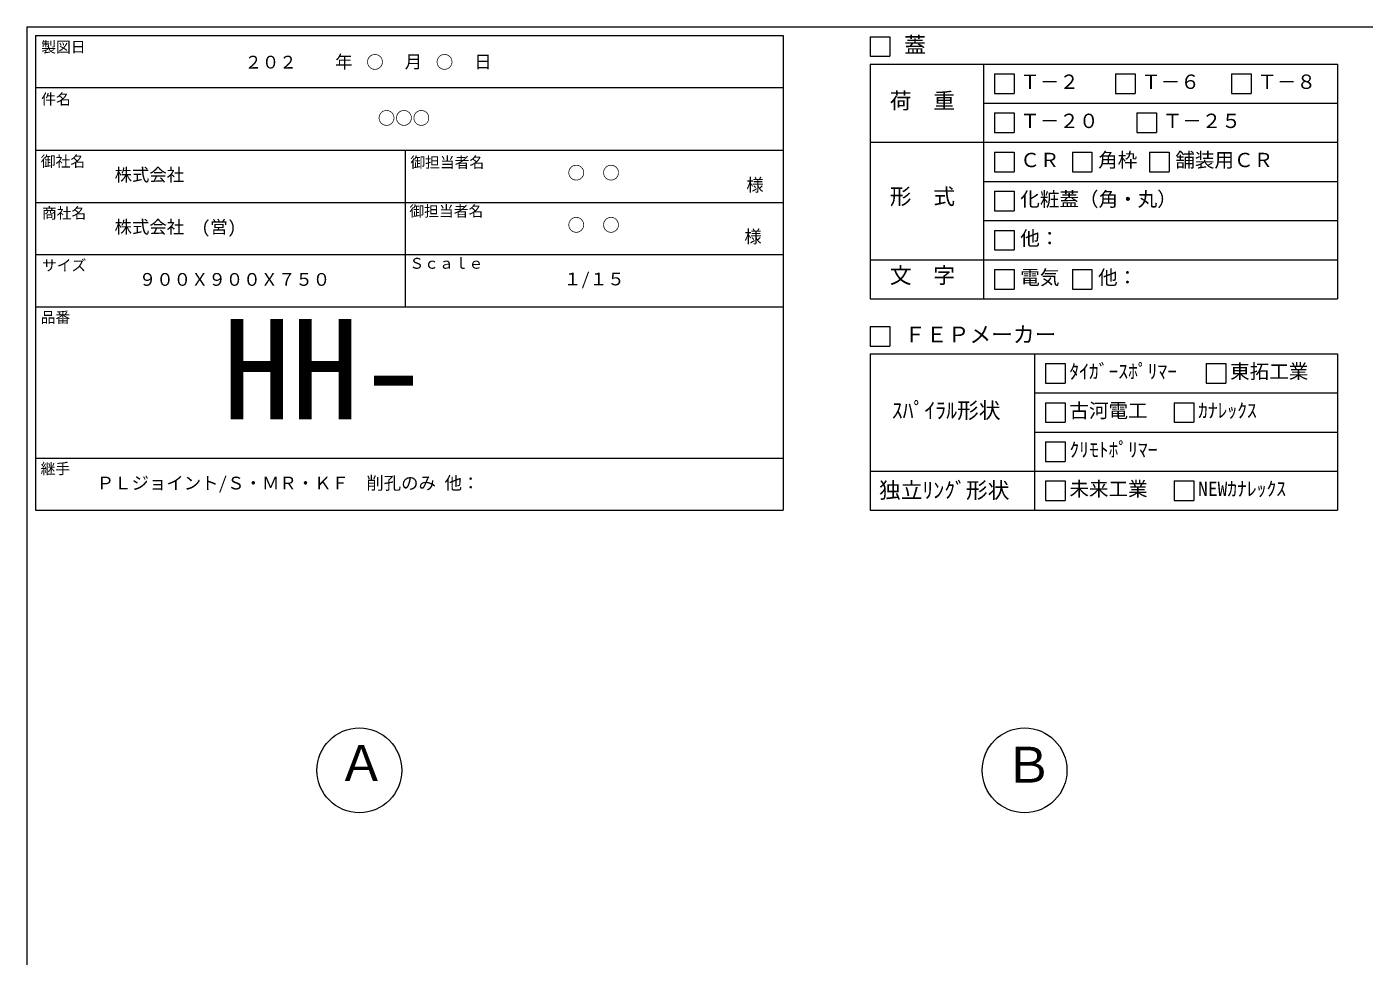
# Model space of a CAD drawing. Units: millimetres, scale not verified. Extents: x -4890 to 18490, y -2304 to 2304.
# Drawn here: x -1230 to 1846, y 167 to 2304 of the extents above; entities that cross this region are included whole.
import ezdxf
from ezdxf.enums import TextEntityAlignment as Align

# ---------------------------------------------------------------- set-up
doc = ezdxf.new("R2010")
doc.units = ezdxf.units.MM
doc.header["$LTSCALE"] = 10
doc.linetypes.add('USER5', pattern=[3.185, 0.01, -3.175])
for name, color, linetype, lineweight in [('0-2_waku', 7, 'Continuous', 18), ('0-3_gaikei', 7, 'Continuous', 18), ('0-4_kakure', 7, 'USER5', 18), ('0-D_文字１', 7, 'Continuous', 18)]:
    doc.layers.add(name, color=color, linetype=linetype, lineweight=lineweight)
doc.styles.add('ＭＳ ゴシック', font='')
doc.styles.get('ＭＳ ゴシック').set_extended_font_data('MS Gothic')

msp = doc.modelspace()

# ---------------------------------------------------------------- linework, layer by layer
at = {"layer": '0-2_waku'}
for p, q in [((-1230, 2304.11), (-1230, -1970.89)), ((-1230, 2304.11), (4890, 2304.11)), ((-1210, 2284.11), (-1210, 1192.11)), ((-1210, 2284.11), (510, 2284.11)), ((-1210, 2284.11), (-1210, 1192.11)), ((-1210, 2284.11), (510, 2284.11)), ((-1210, 2284.11), (-1210, 1192.11)), ((510, 2284.11), (510, 1192.11)), ((710, 2218.33), (1785, 2218.33)), ((710, 2218.33), (710, 1678.33)), ((970.66, 2218.33), (970.66, 1678.33)), ((1785, 2218.33), (1785, 1678.33)), ((-1210, 2164.11), (510, 2164.11)), ((-1210, 2164.11), (510, 2164.11)), ((-1210, 2164.11), (510, 2164.11)), ((-1210, 2164.11), (510, 2164.11)), ((970.66, 2128.33), (1785, 2128.33)), ((710, 2038.33), (1785, 2038.33)), ((-1210, 2020.11), (510, 2020.11)), ((-1210, 2020.11), (510, 2020.11)), ((-360, 2020.11), (-360, 1660.11)), ((970.66, 1948.33), (1785, 1948.33)), ((-1210, 1900.11), (510, 1900.11)), ((970.66, 1858.33), (1785, 1858.33)), ((-1210, 1780.11), (510, 1780.11)), ((710, 1768.33), (1785, 1768.33)), ((710, 1678.33), (1785, 1678.33)), ((-1210, 1660.11), (510, 1660.11)), ((710, 1552.11), (1785, 1552.11)), ((710, 1552.11), (710, 1192.11)), ((1087.81, 1552.11), (1087.81, 1192.11)), ((1785, 1552.11), (1785, 1192.11)), ((1087.81, 1462.11), (1785, 1462.11)), ((1087.81, 1372.11), (1785, 1372.11)), ((-1210, 1312.11), (510, 1312.11)), ((710, 1282.11), (1785, 1282.11)), ((-1210, 1192.11), (510, 1192.11)), ((710, 1192.11), (1785, 1192.11)), ((710, 1192.11), (1785, 1192.11))]:
    msp.add_line(p, q, dxfattribs=at)
at = {"layer": '0-3_gaikei'}
for centre in [(-465, 594.11), (1065, 594.11)]:
    msp.add_circle(centre, 97.5, dxfattribs=at)
at = {"layer": '0-D_文字１'}
for p, q in [((710, 2281.14), (710, 2236.14)), ((710, 2236.14), (755, 2236.14)), ((995.97, 2195.83), (1040.97, 2195.83)), ((995.97, 2195.83), (995.97, 2150.83)), ((995.97, 2195.83), (995.97, 2150.83)), ((995.97, 2195.83), (1040.97, 2195.83)), ((995.97, 2195.83), (995.97, 2150.83)), ((995.97, 2195.83), (1040.97, 2195.83)), ((1040.97, 2195.83), (1040.97, 2150.83)), ((1040.97, 2195.83), (1040.97, 2150.83)), ((1040.97, 2195.83), (1040.97, 2150.83)), ((1274.05, 2195.83), (1319.05, 2195.83)), ((1274.05, 2195.83), (1274.05, 2150.83)), ((1319.05, 2195.83), (1319.05, 2150.83)), ((1541.25, 2195.83), (1586.25, 2195.83)), ((1541.25, 2195.83), (1541.25, 2150.83)), ((1586.25, 2195.83), (1586.25, 2150.83)), ((995.97, 2150.83), (1040.97, 2150.83)), ((995.97, 2150.83), (1040.97, 2150.83)), ((995.97, 2150.83), (1040.97, 2150.83)), ((1274.05, 2150.83), (1319.05, 2150.83)), ((1541.25, 2150.83), (1586.25, 2150.83)), ((995.97, 2105.83), (1040.97, 2105.83)), ((995.97, 2105.83), (995.97, 2060.83)), ((1040.97, 2105.83), (1040.97, 2060.83)), ((1323.45, 2105.83), (1368.45, 2105.83)), ((1323.45, 2105.83), (1323.45, 2060.83)), ((1368.45, 2105.83), (1368.45, 2060.83)), ((995.97, 2060.83), (1040.97, 2060.83)), ((1323.45, 2060.83), (1368.45, 2060.83)), ((995.97, 2015.83), (1040.97, 2015.83)), ((995.97, 2015.83), (995.97, 1970.83)), ((995.97, 2015.83), (995.97, 1970.83)), ((1040.97, 2015.83), (1040.97, 1970.83)), ((1040.97, 2015.83), (1040.97, 1970.83)), ((1174.96, 2015.83), (1219.96, 2015.83)), ((1174.96, 2015.83), (1174.96, 1970.83)), ((1219.96, 2015.83), (1219.96, 1970.83)), ((1352.47, 2015.83), (1397.47, 2015.83)), ((1352.47, 2015.83), (1352.47, 1970.83)), ((1397.47, 2015.83), (1397.47, 1970.83)), ((995.97, 1970.83), (1040.97, 1970.83)), ((995.97, 1970.83), (1040.97, 1970.83)), ((1174.96, 1970.83), (1219.96, 1970.83)), ((1352.47, 1970.83), (1397.47, 1970.83)), ((995.97, 1925.83), (995.97, 1880.83)), ((1040.97, 1925.83), (1040.97, 1880.83)), ((995.97, 1880.83), (1040.97, 1880.83)), ((995.97, 1835.83), (1040.97, 1835.83)), ((995.97, 1835.83), (995.97, 1790.83)), ((995.97, 1835.83), (995.97, 1790.83)), ((1040.97, 1835.83), (1040.97, 1790.83)), ((1040.97, 1835.83), (1040.97, 1790.83)), ((995.97, 1790.83), (1040.97, 1790.83)), ((995.97, 1790.83), (1040.97, 1790.83)), ((995.97, 1745.83), (995.97, 1700.83)), ((1174.96, 1745.83), (1174.96, 1700.83)), ((995.97, 1700.83), (1040.97, 1700.83)), ((1174.96, 1700.83), (1219.96, 1700.83)), ((710, 1614.92), (710, 1569.92)), ((710, 1569.92), (755, 1569.92)), ((1113.12, 1529.61), (1113.12, 1484.61)), ((1482.7, 1529.61), (1527.7, 1529.61)), ((1482.7, 1529.61), (1482.7, 1484.61)), ((1482.7, 1529.61), (1527.7, 1529.61)), ((1482.7, 1529.61), (1482.7, 1484.61)), ((1482.7, 1529.61), (1527.7, 1529.61)), ((1482.7, 1529.61), (1482.7, 1484.61)), ((1527.7, 1529.61), (1527.7, 1484.61)), ((1527.7, 1529.61), (1527.7, 1484.61)), ((1527.7, 1529.61), (1527.7, 1484.61)), ((1113.12, 1484.61), (1158.12, 1484.61)), ((1482.7, 1484.61), (1527.7, 1484.61)), ((1482.7, 1484.61), (1527.7, 1484.61)), ((1482.7, 1484.61), (1527.7, 1484.61)), ((1113.12, 1439.61), (1158.12, 1439.61)), ((1113.12, 1439.61), (1113.12, 1394.61)), ((1158.12, 1439.61), (1158.12, 1394.61)), ((1409.02, 1439.61), (1409.02, 1394.61)), ((1113.12, 1394.61), (1158.12, 1394.61)), ((1409.02, 1394.61), (1454.02, 1394.61)), ((1113.12, 1349.61), (1113.12, 1304.61)), ((1113.12, 1304.61), (1158.12, 1304.61)), ((1113.12, 1259.61), (1158.12, 1259.61)), ((1113.12, 1259.61), (1113.12, 1214.61)), ((1158.12, 1259.61), (1158.12, 1214.61)), ((1409.02, 1259.61), (1454.02, 1259.61)), ((1409.02, 1259.61), (1409.02, 1214.61)), ((1454.02, 1259.61), (1454.02, 1214.61)), ((1113.12, 1214.61), (1158.12, 1214.61)), ((1409.02, 1214.61), (1454.02, 1214.61))]:
    msp.add_line(p, q, dxfattribs=at)
for points in [[(710, 2281.14), (755, 2281.14), (755, 2236.14)], [(710, 2281.14), (755, 2281.14), (755, 2236.14)], [(995.97, 2015.83), (1040.97, 2015.83), (1040.97, 1970.83)], [(995.97, 2015.83), (995.97, 1970.83), (1040.97, 1970.83)], [(995.97, 1925.83), (1040.97, 1925.83), (1040.97, 1880.83)], [(995.97, 1835.83), (1040.97, 1835.83), (1040.97, 1790.83)], [(995.97, 1835.83), (995.97, 1790.83), (1040.97, 1790.83)], [(995.97, 1745.83), (1040.97, 1745.83), (1040.97, 1700.83)], [(1174.96, 1745.83), (1219.96, 1745.83), (1219.96, 1700.83)], [(710, 1614.92), (755, 1614.92), (755, 1569.92)], [(1113.12, 1529.61), (1158.12, 1529.61), (1158.12, 1484.61)], [(1409.02, 1439.61), (1454.02, 1439.61), (1454.02, 1394.61)], [(1113.12, 1349.61), (1158.12, 1349.61), (1158.12, 1304.61)]]:
    msp.add_lwpolyline(points, dxfattribs=at)

# ---------------------------------------------------------------- texts
at = {"layer": '0-4_kakure', "style": 'ＭＳ ゴシック'}
for s, p in [('\u3000\u3000２０２\u3000\u3000\u3000\u3000○\u3000\u3000\u3000○', (-809.17, 2199.28)), ('○○○', (-422.49, 2070.45)), ('株式会社', (-1028, 1940.19)), ('○\u3000○', (13.78, 1944.58)), ('株式会社\u3000(営)', (-1028, 1820.19)), ('○\u3000○', (13.78, 1824.58))]:
    msp.add_text(s, height=29.33, dxfattribs=at).set_placement(p, align=Align.BOTTOM_LEFT)
at = {"layer": '0-D_文字１', "style": 'ＭＳ ゴシック'}
for s, height, p in [('蓋', 36.66, (788.08, 2233.23)), ('製図日', 24.93, (-1196.73, 2237.66)), ('\u3000\u3000年\u3000\u3000\u3000月\u3000\u3000\u3000日', 29.33, (-600.69, 2200.06)), ('Ｔ－２', 32.99, (1055.11, 2151.32)), ('Ｔ－６', 32.99, (1333.19, 2151.32)), ('Ｔ－８', 32.99, (1600.4, 2151.32)), ('件名', 24.93, (-1196.73, 2117.66)), ('荷\u3000重', 36.66, (754.96, 2104.53)), ('Ｔ－２０', 32.99, (1055.11, 2061.32)), ('Ｔ－２５', 32.99, (1382.59, 2061.32)), ('御社名', 24.93, (-1197.71, 1974.66)), ('御担当者名', 24.93, (-347.8, 1972.45)), ('御担当者名', 24.93, (-347.8, 1972.45)), ('ＣＲ', 32.99, (1055.11, 1971.32)), ('角枠', 32.99, (1234.1, 1971.32)), ('舗装用ＣＲ', 32.99, (1411.61, 1971.32)), ('様', 29.33, (424.95, 1916.94)), ('形\u3000式', 36.66, (754.96, 1884.57)), ('化粧蓋（角・丸）', 32.99, (1055.11, 1881.32)), ('商社名', 24.93, (-1195.1, 1855.62)), ('御担当者名', 24.93, (-350.01, 1860.14)), ('様', 29.33, (420.46, 1798.03)), ('他：', 32.99, (1055.11, 1791.32)), ('サイズ', 24.93, (-1195.1, 1735.62)), ('Ｓｃａｌｅ', 24.93, (-350.01, 1740.14)), ('文\u3000字', 36.66, (754.96, 1703.09)), ('９００Ｘ９００Ｘ７５０', 29.33, (-972.11, 1699.58)), ('１/１５', 29.33, (5.17, 1700.55)), ('電気', 32.99, (1055.11, 1701.32)), ('他：', 32.99, (1234.1, 1701.32)), ('品番', 24.93, (-1198.1, 1615.97)), ('HH-', 230.9, (-779.27, 1331.94)), ('ＦＥＰメーカー', 36.66, (788.08, 1567.01)), ('ﾀｲｶﾞｰｽﾎﾟﾘﾏｰ', 32.99, (1168.08, 1485.1)), ('東拓工業', 32.99, (1537.67, 1485.1)), ('ｽﾊﾟｲﾗﾙ形状', 36.66, (759.62, 1392.45)), ('古河電工', 32.99, (1168.08, 1395.1)), ('ｶﾅﾚｯｸｽ', 32.99, (1463.99, 1395.1)), ('ｸﾘﾓﾄﾎﾟﾘﾏｰ', 32.99, (1168.08, 1305.1)), ('継手', 24.93, (-1198.1, 1267.97)), ('ＰＬジョイント/Ｓ・ＭＲ・ＫＦ\u3000削孔のみ 他：', 29.33, (-1069.01, 1231.31)), ('独立ﾘﾝｸﾞ形状', 36.66, (730.08, 1208.97)), ('未来工業', 32.99, (1168.08, 1215.1)), ('NEWｶﾅﾚｯｸｽ', 32.99, (1463.99, 1215.1)), ('Ａ', 82.48, (-516.18, 544.84)), ('Ｂ', 82.48, (1017.69, 541.04))]:
    msp.add_text(s, height=height, dxfattribs=at).set_placement(p, align=Align.BOTTOM_LEFT)

doc.saveas('drawing.dxf')
